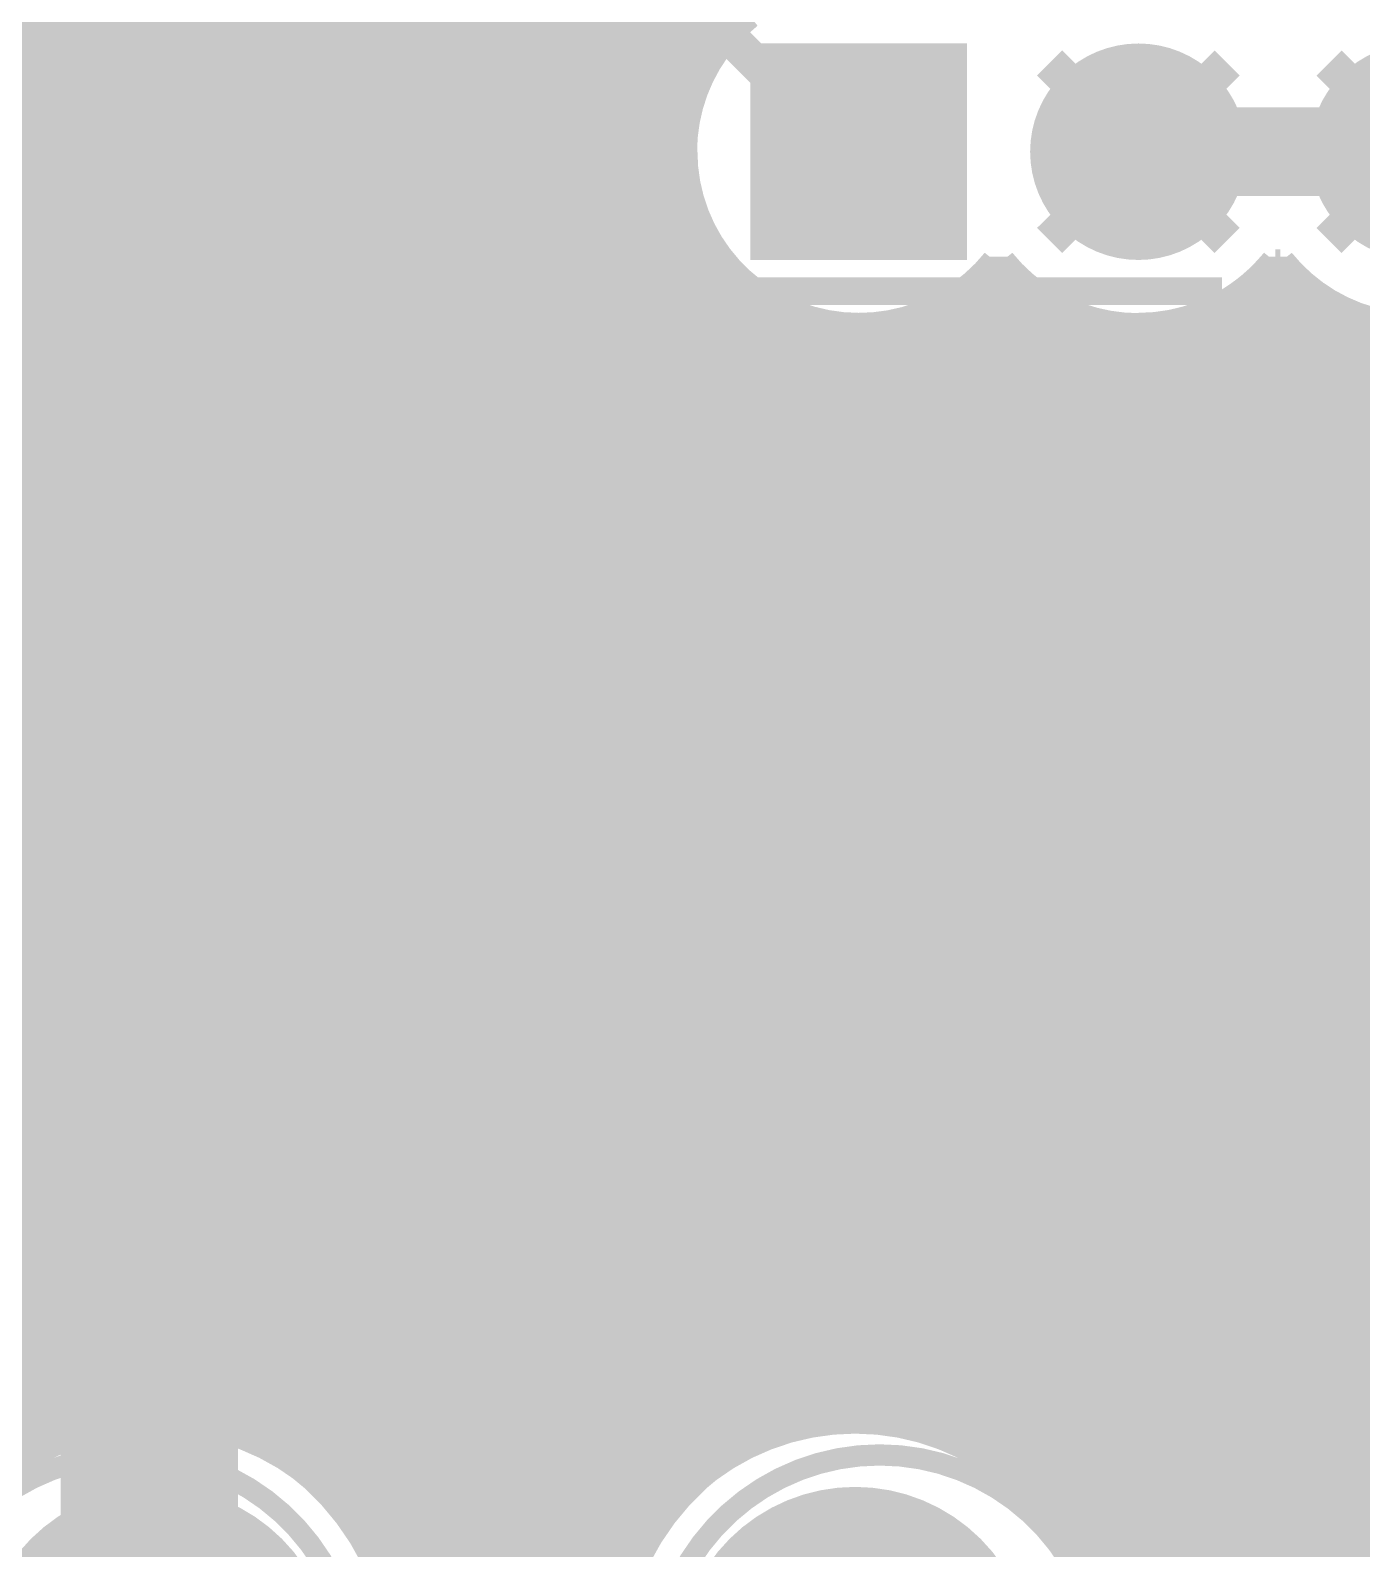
# Model space of a CAD drawing. Extents: x -5 to 157, y -120 to 103.
# Drawn here: x 34.06 to 43.59, y 38.25 to 49.12 of the extents above; entities that cross this region are included whole.
import ezdxf

# ---------------------------------------------------------------- set-up
doc = ezdxf.new("R2010")
doc.units = 0
doc.header["$MEASUREMENT"] = 0
doc.layers.get('0').update_dxf_attribs({"linetype": 'CONTINUOUS'})
for name, color, linetype in [('22-304-2_BOT', 7, 'CONTINUOUS'), ('22-304-2_DRD', 7, 'CONTINUOUS'), ('22-304-2_DRL', 2, 'CONTINUOUS'), ('22-304-2_IN1', 4, 'CONTINUOUS'), ('22-304-2_IN2', 3, 'CONTINUOUS'), ('22-304-2_SMB', 5, 'CONTINUOUS'), ('22-304-2_SMT', 10, 'CONTINUOUS'), ('22-304-2_SPB', 14, 'CONTINUOUS'), ('22-304-2_SSB', 12, 'CONTINUOUS'), ('22-304-2_SST', 11, 'CONTINUOUS'), ('22-304-2_TOP', 13, 'CONTINUOUS'), ('THRUHOLE_TAP', 7, 'CONTINUOUS')]:
    doc.layers.add(name, color=color, linetype=linetype)

# ---------------------------------------------------------------- blocks, each defined once
blk = doc.blocks.new('ROUND_5')
at = {"const_width": 1.27}
blk.add_lwpolyline([(-0.635, 0, 1), (0.635, 0, 1)], format="xyb", close=True, dxfattribs=at)
blk = doc.blocks.new('ROUND_27')
at = {"const_width": 0.7747}
blk.add_lwpolyline([(-0.38735, 0, 1), (0.38735, 0, 1)], format="xyb", close=True, dxfattribs=at)
blk = doc.blocks.new('SQUARE_28')
blk.add_solid([(0.7747, 0.7747), (0.7747, -0.7747), (-0.7747, 0.7747), (-0.7747, -0.7747)])
blk = doc.blocks.new('RECTANGLE_55')
blk.add_solid([(2.11963, 1.905), (2.11963, -1.905), (-2.11963, 1.905), (-2.11963, -1.905)])
blk = doc.blocks.new('ROUND_35')
at = {"const_width": 0.40005}
blk.add_lwpolyline([(-0.200024, 0, 1), (0.200024, 0, 1)], format="xyb", close=True, dxfattribs=at)
blk = doc.blocks.new('ROUND_77')
at = {"const_width": 0.0762}
blk.add_lwpolyline([(-0.0381, 0, 1), (0.0381, 0, 1)], format="xyb", close=True, dxfattribs=at)

msp = doc.modelspace()

# ---------------------------------------------------------------- linework, layer by layer
at = {"layer": '22-304-2_BOT'}
for points, const_width in [([(34.96564, 32.42564), (34.925, 32.385), (29.972, 32.385), (29.21, 33.147), (29.21, 37.084), (31.369, 39.243), (31.369, 46.101), (34.29, 49.022), (34.29, 60.452), (32.385, 62.357), (28.829, 62.357), (25.654, 62.357), (22.225, 58.928), (15.24, 58.928), (13.86078, 57.54878), (13.86078, 57.15)], 1.27), ([(39.98976, 48.24984), (39.88816, 48.24984), (38.862, 49.276), (38.862, 51.181), (40.64, 52.959), (40.64, 57.277), (41.64838, 58.28538), (42.164, 58.28538), (42.164, 59.436), (42.545, 59.817), (42.545, 60.2488), (41.275, 60.2488)], 0.254), ([(37.973, 56.515), (37.973, 36.62934)], 0.254), ([(38.2016, 56.4769), (38.2016, 37.65042)], 0.254), ([(37.7444, 55.38216), (37.7444, 36.68014)], 0.254), ([(37.2872, 55.07482), (37.2872, 46.228)], 0.254), ([(37.5158, 55.17134), (37.5158, 46.228)], 0.254), ([(35.433, 50.4444), (35.433, 49.022)], 0.254), ([(35.4584, 50.4444), (35.4584, 46.228)], 0.254), ([(35.687, 50.4444), (35.687, 46.228)], 0.254), ([(35.9156, 50.4444), (35.9156, 46.228)], 0.254), ([(36.1442, 50.4444), (36.1442, 46.228)], 0.254), ([(36.3728, 50.4444), (36.3728, 46.228)], 0.254), ([(36.6014, 50.4444), (36.6014, 46.228)], 0.254), ([(36.83, 50.4444), (36.83, 46.228)], 0.254), ([(37.0586, 50.4444), (37.0586, 46.228)], 0.254), ([(38.26002, 49.0728), (35.433, 49.0728)], 0.254), ([(38.39718, 48.8442), (35.41776, 48.8442)], 0.254), ([(38.4175, 48.82388), (38.7096, 48.53178)], 0.254), ([(38.4302, 48.80864), (38.4302, 38.32098)], 0.254), ([(38.62324, 48.6156), (35.3568, 48.6156)], 0.254), ([(38.6588, 48.58004), (38.6588, 38.63086)], 0.254), ([(38.7096, 48.53178), (38.7096, 46.96968)], 0.254), ([(35.2298, 48.37176), (35.2298, 46.228)], 0.254), ([(38.7096, 48.387), (35.23996, 48.387)], 0.254), ([(43.99026, 48.24984), (41.99128, 48.24984)], 0.635), ([(35.0901, 48.20666), (33.11144, 46.228)], 0.254), ([(38.7096, 48.1584), (35.04184, 48.1584)], 0.254), ([(35.0012, 48.11522), (35.0012, 46.228)], 0.254), ([(38.7096, 47.9298), (34.81324, 47.9298)], 0.254), ([(34.7726, 47.88662), (34.7726, 46.228)], 0.254), ([(38.7096, 47.7012), (34.58464, 47.7012)], 0.254), ([(34.544, 47.65802), (34.544, 46.228)], 0.254), ([(38.7096, 47.4726), (34.35604, 47.4726)], 0.254), ([(34.3154, 47.42942), (34.3154, 46.228)], 0.254), ([(43.00728, 47.42434), (42.97172, 47.42434)], 0.254), ([(43.0022, 47.42434), (43.0022, 46.228)], 0.254), ([(43.16476, 47.2694), (43.16476, 46.94174)], 0.254), ([(34.0868, 47.20082), (34.0868, 46.228)], 0.254), ([(38.7096, 47.244), (34.12744, 47.244)], 0.254), ([(41.27246, 47.18812), (41.27246, 46.96968)], 0.254), ([(42.7736, 47.23638), (42.7736, 46.228)], 0.254), ([(43.16476, 47.244), (42.78376, 47.244)], 0.254), ([(41.402, 47.11192), (41.402, 46.228)], 0.254), ([(42.545, 47.09414), (42.545, 46.228)], 0.254), ([(38.7096, 47.0154), (33.89884, 47.0154)], 0.254), ([(41.27246, 46.96968), (38.7096, 46.96968)], 0.254), ([(38.8874, 46.96968), (38.8874, 46.228)], 0.254), ([(39.116, 46.96968), (39.116, 46.228)], 0.254), ([(39.3446, 46.96968), (39.3446, 46.228)], 0.254), ([(39.5732, 46.96968), (39.5732, 46.228)], 0.254), ([(39.8018, 46.96968), (39.8018, 46.228)], 0.254), ([(40.0304, 46.96968), (40.0304, 46.228)], 0.254), ([(40.259, 46.96968), (40.259, 46.228)], 0.254), ([(40.4876, 46.96968), (40.4876, 46.228)], 0.254), ([(40.7162, 46.96968), (40.7162, 46.228)], 0.254), ([(40.9448, 46.96968), (40.9448, 46.228)], 0.254), ([(41.1734, 46.96968), (41.1734, 46.228)], 0.254), ([(41.64838, 47.0154), (41.27246, 47.0154)], 0.254), ([(41.6306, 47.02048), (41.6306, 46.228)], 0.254), ([(41.8592, 46.97476), (41.8592, 46.228)], 0.254), ([(42.0878, 46.97222), (42.0878, 46.228)], 0.254), ([(42.3164, 47.01032), (42.3164, 46.228)], 0.254), ([(43.16476, 47.0154), (42.33164, 47.0154)], 0.254), ([(43.17746, 46.7868), (33.67024, 46.7868)], 0.254), ([(43.2308, 46.61662), (43.2308, 46.228)], 0.254), ([(43.25874, 46.5582), (33.44164, 46.5582)], 0.254), ([(43.434, 46.3296), (33.21304, 46.3296)], 0.254), ([(43.40606, 46.35754), (43.5356, 46.228)], 0.254), ([(43.4594, 46.3042), (43.4594, 46.228)], 0.254), ([(37.54374, 46.228), (33.11144, 46.228)], 0.254), ([(37.54374, 46.228), (37.54374, 41.402)], 0.254), ([(38.65626, 46.228), (38.65626, 41.402)], 0.254), ([(43.5356, 46.228), (38.65626, 46.228)], 0.254), ([(38.65626, 46.101), (37.54374, 46.101)], 0.254), ([(38.65626, 45.8724), (37.54374, 45.8724)], 0.254), ([(38.65626, 45.6438), (37.54374, 45.6438)], 0.254), ([(38.65626, 45.4152), (37.54374, 45.4152)], 0.254), ([(38.65626, 45.1866), (37.54374, 45.1866)], 0.254), ([(38.65626, 44.958), (37.54374, 44.958)], 0.254), ([(38.65626, 44.7294), (37.54374, 44.7294)], 0.254), ([(38.65626, 44.5008), (37.54374, 44.5008)], 0.254), ([(34.91484, 43.815), (34.91484, 37.47516), (34.96564, 37.42436)], 1.27), ([(41.28516, 43.815), (42.164, 43.815), (44.069, 41.91), (52.832, 41.91), (53.99532, 40.74668), (53.99532, 39.43858)], 1.27), ([(38.65626, 44.2722), (37.54374, 44.2722)], 0.254), ([(38.65626, 44.0436), (37.54374, 44.0436)], 0.254), ([(38.65626, 43.815), (37.54374, 43.815)], 0.254), ([(38.65626, 43.5864), (37.54374, 43.5864)], 0.254), ([(38.65626, 43.3578), (37.54374, 43.3578)], 0.254), ([(38.65626, 43.1292), (37.54374, 43.1292)], 0.254), ([(38.65626, 42.9006), (37.54374, 42.9006)], 0.254), ([(38.65626, 42.672), (37.54374, 42.672)], 0.254), ([(38.65626, 42.4434), (37.54374, 42.4434)], 0.254), ([(38.65626, 42.2148), (37.54374, 42.2148)], 0.254), ([(38.65626, 41.9862), (37.54374, 41.9862)], 0.254), ([(38.65626, 41.7576), (37.54374, 41.7576)], 0.254), ([(38.65626, 41.529), (37.54374, 41.529)], 0.254), ([(36.05784, 41.402), (36.05784, 38.82644)], 0.254), ([(37.54374, 41.402), (36.05784, 41.402)], 0.254), ([(36.1442, 41.402), (36.1442, 38.75532)], 0.254), ([(36.3728, 41.402), (36.3728, 38.51148)], 0.254), ([(36.6014, 41.402), (36.6014, 38.12032)], 0.254), ([(36.83, 41.402), (36.83, 36.58616)], 0.254), ([(37.0586, 41.402), (37.0586, 36.65474)], 0.254), ([(37.2872, 41.402), (37.2872, 36.69284)], 0.254), ([(37.5158, 41.402), (37.5158, 36.703)], 0.254), ([(42.95902, 41.402), (38.65626, 41.402)], 0.254), ([(38.8874, 41.402), (38.8874, 38.83914)], 0.254), ([(39.116, 41.402), (39.116, 38.98646)], 0.254), ([(39.3446, 41.402), (39.3446, 39.0906)], 0.254), ([(39.5732, 41.402), (39.5732, 39.15918)], 0.254), ([(39.8018, 41.402), (39.8018, 39.19474)], 0.254), ([(40.0304, 41.402), (40.0304, 39.20236)], 0.254), ([(40.259, 41.402), (40.259, 39.1795)], 0.254), ([(40.4876, 41.402), (40.4876, 39.12362)], 0.254), ([(40.7162, 41.402), (40.7162, 39.03726)], 0.254), ([(40.9448, 41.402), (40.9448, 38.90772)], 0.254), ([(41.1734, 41.402), (41.1734, 38.72992)], 0.254), ([(41.402, 41.402), (41.402, 38.608)], 0.254), ([(41.6306, 41.402), (41.6306, 38.608)], 0.254), ([(41.8592, 41.402), (41.8592, 38.608)], 0.254), ([(42.0878, 41.402), (42.0878, 38.608)], 0.254), ([(42.3164, 41.402), (42.3164, 38.608)], 0.254), ([(42.545, 41.402), (42.545, 38.608)], 0.254), ([(42.7736, 41.402), (42.7736, 38.608)], 0.254), ([(42.95902, 41.402), (43.25366, 41.10736)], 0.254), ([(43.06062, 41.3004), (36.05784, 41.3004)], 0.254), ([(43.0022, 41.35882), (43.0022, 38.608)], 0.254), ([(43.29176, 41.0718), (36.05784, 41.0718)], 0.254), ([(43.2308, 41.13022), (43.2308, 38.608)], 0.254), ([(43.65752, 40.8432), (36.05784, 40.8432)], 0.254), ([(43.4594, 40.94226), (43.4594, 38.608)], 0.254), ([(43.688, 40.83304), (43.688, 38.608)], 0.254), ([(50.72634, 40.6146), (36.05784, 40.6146)], 0.254), ([(50.52314, 40.386), (36.05784, 40.386)], 0.254), ([(50.38598, 40.1574), (36.05784, 40.1574)], 0.254), ([(50.292, 39.9288), (36.05784, 39.9288)], 0.254), ([(50.23866, 39.7002), (36.05784, 39.7002)], 0.254), ([(50.2158, 39.4716), (36.05784, 39.4716)], 0.254), ([(50.2285, 39.243), (36.05784, 39.243)], 0.254), ([(39.1668, 39.0144), (36.05784, 39.0144)], 0.254), ([(50.27422, 39.0144), (40.76192, 39.0144)], 0.254), ([(38.82136, 38.7858), (36.10864, 38.7858)], 0.254), ([(50.3555, 38.7858), (41.1099, 38.7858)], 0.254), ([(38.59276, 38.5572), (36.3347, 38.5572)], 0.254), ([(49.911, 38.608), (41.29278, 38.608)], 0.254), ([(38.43274, 38.3286), (36.49472, 38.3286)], 0.254)]:
    msp.add_lwpolyline(points, dxfattribs=dict(at, const_width=const_width))
at = {"layer": '22-304-2_BOT', "const_width": 0.254}
for points in [[(38.227, 49.276, 0.1989124), (38.41299, 48.82699)], [(38.227, 49.276, 0.1989124), (38.41299, 48.82699)], [(35.09772, 48.21428, 0.1989124), (35.43229, 49.022)], [(35.09772, 48.21428, 0.1989124), (35.43229, 49.022)], [(41.99128, 46.96968, 0.2212534), (42.97055, 47.42532)], [(43.00728, 47.42434, 0.0431377), (43.16351, 47.26791)], [(41.27246, 47.18812, 0.1498941), (41.99128, 46.96767)], [(43.16476, 46.94174, 0.1989124), (43.40654, 46.35802)], [(43.16476, 46.94174, 0.1989124), (43.40654, 46.35802)], [(43.26128, 41.10228, 0.1989124), (44.069, 40.76771)], [(43.26128, 41.10228, 0.1989124), (44.069, 40.76771)], [(39.96436, 39.20236, 0.4142136), (38.18636, 37.42436)], [(41.29278, 38.608, 0.2139184), (39.96436, 39.2036)], [(36.74364, 37.42436, 0.2312448), (36.05828, 38.82701)]]:
    msp.add_lwpolyline(points, format="xyb", dxfattribs=at)
at = {"layer": '22-304-2_DRD', "const_width": 0.254}
for points in [[(40.62476, 48.88484), (39.35476, 47.61484)], [(40.62476, 47.61484), (39.35476, 48.88484)], [(42.62628, 48.88484), (41.35628, 47.61484)], [(42.62628, 47.61484), (41.35628, 48.88484)], [(44.62526, 48.88484), (43.35526, 47.61484)], [(44.62526, 47.61484), (43.35526, 48.88484)]]:
    msp.add_lwpolyline(points, dxfattribs=at)
at = {"layer": '22-304-2_IN1', "const_width": 0.254}
for points in [[(35.1282, 74.08418), (35.1282, 39.19474)], [(37.1856, 73.7743), (37.1856, 36.68014)], [(33.9852, 73.59142), (33.9852, 38.90772)], [(34.2138, 73.59142), (34.2138, 39.03726)], [(34.4424, 73.59142), (34.4424, 39.12362)], [(34.671, 73.59142), (34.671, 39.1795)], [(34.8996, 73.59142), (34.8996, 39.20236)], [(37.4142, 73.55332), (37.4142, 36.703)], [(37.6428, 73.406), (37.6428, 36.69284)], [(37.8714, 73.30948), (37.8714, 36.65474)], [(38.1, 73.25106), (38.1, 36.58616)], [(38.3286, 73.23328), (38.3286, 38.12032)], [(38.5572, 52.42814), (38.5572, 38.51148)], [(35.3568, 49.94402), (35.3568, 39.15918)], [(36.957, 49.79924), (36.957, 36.62934)], [(38.7858, 49.81194), (38.7858, 48.68672)], [(35.5854, 49.6189), (35.5854, 39.0906)], [(36.7284, 49.55794), (36.7284, 37.65042)], [(35.814, 49.46904), (35.814, 38.98646)], [(36.4998, 49.43602), (36.4998, 38.32098)], [(36.0426, 49.39792), (36.0426, 38.83914)], [(36.2712, 49.38776), (36.2712, 38.63086)], [(39.0144, 49.41824), (39.0144, 49.08042)], [(39.1287, 49.1998), (33.80486, 49.1998)], [(38.93058, 48.9712), (33.61436, 48.9712)], [(38.80612, 48.7426), (22.4155, 48.7426)], [(38.735, 48.514), (22.4155, 48.514)], [(38.7096, 48.2854), (22.4155, 48.2854)], [(38.7223, 48.0568), (22.4155, 48.0568)], [(38.78072, 47.8282), (22.4155, 47.8282)], [(38.7858, 47.81296), (38.7858, 38.75532)], [(38.88486, 47.5996), (22.4155, 47.5996)], [(39.05758, 47.371), (28.24988, 47.371)], [(39.0144, 47.41926), (39.0144, 38.92804)], [(41.05656, 47.371), (40.92194, 47.371)], [(43.05554, 47.371), (42.92346, 47.371)], [(40.8432, 47.29226), (40.8432, 38.97122)], [(41.0718, 47.35576), (41.0718, 38.81628)], [(42.9006, 47.34814), (42.9006, 30.98546)], [(43.1292, 47.29988), (43.1292, 31.21406)], [(39.34714, 47.1424), (28.6893, 47.1424)], [(39.243, 47.20844), (39.243, 39.04996)], [(41.34612, 47.1424), (40.63492, 47.1424)], [(41.3004, 47.17034), (41.3004, 38.59784)], [(43.3451, 47.1424), (42.6339, 47.1424)], [(42.672, 47.16526), (42.672, 30.75686)], [(39.4716, 47.0789), (39.4716, 39.13378)], [(40.6146, 47.1297), (40.6146, 39.08044)], [(41.529, 47.0535), (41.529, 38.27018)], [(42.4434, 47.05096), (42.4434, 30.52826)], [(43.3578, 47.13478), (43.3578, 31.44266)], [(43.5864, 47.03318), (43.5864, 31.67126)], [(39.7002, 47.0027), (39.7002, 39.18204)], [(39.9288, 46.96968), (39.9288, 39.20236)], [(40.1574, 46.97984), (40.1574, 39.1922)], [(40.386, 47.03064), (40.386, 39.15156)], [(41.7576, 46.99), (41.7576, 29.84246)], [(41.9862, 46.96968), (41.9862, 30.07106)], [(42.2148, 46.98746), (42.2148, 30.29966)], [(58.0898, 46.9138), (28.86456, 46.9138)], [(58.07202, 46.6852), (28.95092, 46.6852)], [(58.1025, 46.4566), (28.97378, 46.4566)], [(58.18632, 46.228), (28.93822, 46.228)], [(58.33872, 45.9994), (28.83408, 45.9994)], [(58.60796, 45.7708), (28.63088, 45.7708)], [(105.32364, 45.5422), (22.4155, 45.5422)], [(138.684, 45.3136), (22.52726, 45.3136)], [(88.02624, 45.085), (22.75586, 45.085)], [(87.78494, 44.8564), (22.98446, 44.8564)], [(87.66302, 44.6278), (23.21306, 44.6278)], [(87.61476, 44.3992), (23.44166, 44.3992)], [(46.0756, 44.1706), (23.67026, 44.1706)], [(45.7073, 43.942), (23.89886, 43.942)], [(45.5422, 43.7134), (24.12746, 43.7134)], [(45.46346, 43.4848), (24.35606, 43.4848)], [(45.44822, 43.2562), (24.58466, 43.2562)], [(45.4914, 43.0276), (24.74722, 43.0276)], [(45.60316, 42.799), (24.81834, 42.799)], [(45.82414, 42.5704), (28.59786, 42.5704)], [(65.69456, 42.3418), (28.81884, 42.3418)], [(65.52692, 42.1132), (28.9306, 42.1132)], [(65.44564, 41.8846), (28.97378, 41.8846)], [(65.42786, 41.656), (28.956, 41.656)], [(65.46596, 41.4274), (28.87726, 41.4274)], [(65.57264, 41.1988), (28.7147, 41.1988)], [(51.3334, 40.9702), (28.3464, 40.9702)], [(50.88128, 40.7416), (24.8285, 40.7416)], [(50.62728, 40.513), (24.8285, 40.513)], [(50.4571, 40.2844), (24.8285, 40.2844)], [(50.34026, 40.0558), (24.8285, 40.0558)], [(50.26406, 39.8272), (24.8285, 39.8272)], [(50.22342, 39.5986), (24.8285, 39.5986)], [(50.21834, 39.37), (24.8285, 39.37)], [(34.50082, 39.1414), (24.8285, 39.1414)], [(39.49954, 39.1414), (35.42792, 39.1414)], [(50.24374, 39.1414), (40.42918, 39.1414)], [(33.99028, 38.9128), (24.8285, 38.9128)], [(38.99154, 38.9128), (35.93846, 38.9128)], [(50.3047, 38.9128), (40.93972, 38.9128)], [(38.7096, 38.6842), (36.2204, 38.6842)], [(50.40376, 38.6842), (41.21912, 38.6842)], [(38.51656, 38.4556), (36.41344, 38.4556)], [(50.55362, 38.4556), (41.4147, 38.4556)], [(38.37686, 38.227), (36.5506, 38.227)], [(50.76698, 38.227), (41.55186, 38.227)]]:
    msp.add_lwpolyline(points, dxfattribs=at)
for points in [[(39.18712, 49.2506, 0.2275126), (38.70689, 48.24984)], [(38.7096, 48.24984, 0.4142136), (39.98976, 46.96968)], [(39.98976, 46.96968, 0.227513), (40.99052, 47.4472)], [(40.99052, 47.4472, 0.2275126), (41.99128, 46.96697)], [(41.99128, 46.96968, 0.2271862), (42.98893, 47.44766)], [(42.9895, 47.4472, 0.2275126), (43.99026, 46.96697)], [(34.96564, 39.20236, 0.4142136), (33.18764, 37.42436)], [(36.74364, 37.42436, 0.4142136), (34.96564, 39.20236)], [(39.96436, 39.20236, 0.4142136), (38.18636, 37.42436)], [(41.74236, 37.42436, 0.4142136), (39.96436, 39.20236)]]:
    msp.add_lwpolyline(points, format="xyb", dxfattribs=at)
at = {"layer": '22-304-2_IN2', "const_width": 0.254}
for points in [[(35.2298, 73.81494), (35.2298, 39.30396)], [(35.4584, 73.65746), (35.4584, 39.2557)], [(37.0586, 73.74382), (37.0586, 36.77666)], [(35.687, 73.55586), (35.687, 39.1795)], [(36.83, 73.62698), (36.83, 37.76726)], [(34.0868, 73.47204), (34.0868, 39.10584)], [(34.3154, 73.47204), (34.3154, 39.20744)], [(34.544, 73.47204), (34.544, 39.27348)], [(34.7726, 73.47204), (34.7726, 39.31158)], [(35.0012, 73.47204), (35.0012, 39.32174)], [(35.9156, 73.4949), (35.9156, 39.0652)], [(36.1442, 73.47204), (36.1442, 38.91026)], [(36.3728, 73.48474), (36.3728, 38.69436)], [(36.6014, 73.53554), (36.6014, 38.38194)], [(37.2872, 73.50506), (37.2872, 36.81222)], [(37.5158, 73.33996), (37.5158, 36.81984)], [(37.7444, 73.2282), (37.7444, 36.79952)], [(37.973, 73.15708), (37.973, 36.75126)], [(38.2016, 73.11898), (38.2016, 38.12286)], [(38.4302, 73.11644), (38.4302, 38.53942)], [(38.6588, 49.81702), (38.6588, 48.68418)], [(38.8874, 49.38776), (38.8874, 49.11344)], [(38.85692, 49.0728), (33.86328, 49.0728)], [(38.7223, 48.8442), (33.64484, 48.8442)], [(38.63848, 48.6156), (26.24074, 48.6156)], [(38.5953, 48.387), (26.41854, 48.387)], [(38.59276, 48.1584), (26.51506, 48.1584)], [(38.62832, 47.9298), (26.55062, 47.9298)], [(38.6588, 47.81804), (38.6588, 38.7985)], [(38.70198, 47.7012), (26.53792, 47.7012)], [(38.82644, 47.4726), (28.3337, 47.4726)], [(38.8874, 47.38878), (38.8874, 38.98646)], [(43.0022, 47.2567), (43.0022, 27.53614)], [(39.01694, 47.244), (28.7528, 47.244)], [(39.116, 47.15764), (39.116, 39.12108)], [(40.9448, 47.22622), (40.9448, 39.04996)], [(41.01592, 47.244), (40.96258, 47.244)], [(43.0149, 47.244), (42.9641, 47.244)], [(40.7162, 47.0535), (40.7162, 39.1668)], [(41.1734, 47.11192), (41.1734, 38.8874)], [(42.7736, 47.08906), (42.7736, 27.70124)], [(43.2308, 47.07382), (43.2308, 29.81198)], [(39.32936, 47.0154), (28.9433, 47.0154)], [(39.3446, 47.00778), (39.3446, 39.2176)], [(40.4876, 46.94174), (40.4876, 39.24808)], [(41.33088, 47.0154), (40.65016, 47.0154)], [(41.402, 46.97984), (41.402, 38.66388)], [(42.545, 46.9646), (42.545, 27.79014)], [(43.32986, 47.0154), (42.64914, 47.0154)], [(43.4594, 46.95444), (43.4594, 30.17774)], [(39.5732, 46.9138), (39.5732, 39.2811)], [(39.8018, 46.863), (39.8018, 39.31412)], [(40.0304, 46.8503), (40.0304, 39.3192)], [(40.259, 46.8757), (40.259, 39.29888)], [(41.6306, 46.89602), (41.6306, 38.33114)], [(41.8592, 46.85538), (41.8592, 37.52342)], [(42.0878, 46.85284), (42.0878, 27.80284)], [(42.3164, 46.8884), (42.3164, 27.82316)], [(43.688, 46.88332), (43.688, 30.35554)], [(57.95518, 46.7868), (29.04744, 46.7868)], [(57.9628, 46.5582), (29.09062, 46.5582)], [(58.01614, 46.3296), (29.08046, 46.3296)], [(58.12028, 46.101), (29.0195, 46.101)], [(58.293, 45.8724), (28.8925, 45.8724)], [(58.59272, 45.6438), (28.65882, 45.6438)], [(105.29062, 45.4152), (17.36852, 45.4152)], [(87.96528, 45.1866), (17.59712, 45.1866)], [(87.71128, 44.958), (17.82572, 44.958)], [(87.57666, 44.7294), (18.05432, 44.7294)], [(87.50808, 44.5008), (20.94484, 44.5008)], [(87.49284, 44.2722), (21.56206, 44.2722)], [(87.53094, 44.0436), (21.971, 44.0436)], [(87.62746, 43.815), (22.28596, 43.815)], [(87.80526, 43.5864), (22.53996, 43.5864)], [(88.17102, 43.3578), (22.75332, 43.3578)], [(106.71556, 43.1292), (22.93366, 43.1292)], [(106.8197, 42.9006), (23.0886, 42.9006)], [(66.01714, 42.672), (23.21814, 42.672)], [(65.63106, 42.4434), (23.32736, 42.4434)], [(65.44818, 42.2148), (23.41626, 42.2148)], [(65.34912, 41.9862), (23.48992, 41.9862)], [(65.30848, 41.7576), (23.5458, 41.7576)], [(65.32118, 41.529), (23.58644, 41.529)], [(65.38722, 41.3004), (23.61438, 41.3004)], [(51.26228, 41.0718), (23.62454, 41.0718)], [(50.82032, 40.8432), (23.622, 40.8432)], [(50.5587, 40.6146), (23.60422, 40.6146)], [(50.3809, 40.386), (23.57374, 40.386)], [(50.2539, 40.1574), (23.52548, 40.1574)], [(50.16754, 39.9288), (23.46452, 39.9288)], [(50.11674, 39.7002), (23.38578, 39.7002)], [(50.09896, 39.4716), (23.28926, 39.4716)], [(34.42462, 39.243), (23.17242, 39.243)], [(39.42334, 39.243), (35.50412, 39.243)], [(50.10912, 39.243), (40.50538, 39.243)], [(38.93058, 39.0144), (35.99942, 39.0144)], [(50.14976, 39.0144), (41.00068, 39.0144)], [(38.64356, 38.7858), (36.28644, 38.7858)], [(50.22596, 38.7858), (41.28516, 38.7858)], [(38.4429, 38.5572), (36.4871, 38.5572)], [(50.34026, 38.5572), (41.48582, 38.5572)], [(38.29812, 38.3286), (36.63188, 38.3286)], [(50.50282, 38.3286), (41.63314, 38.3286)]]:
    msp.add_lwpolyline(points, dxfattribs=at)
for points in [[(33.02, 48.63084, 0.4142136), (34.04616, 49.657)], [(39.00932, 49.2506, 0.2015792), (38.58877, 48.24984)], [(38.59022, 48.24984, 0.4142136), (39.98976, 46.8503)], [(39.98976, 46.8503, 0.2015791), (40.98948, 47.27042)], [(40.99052, 47.2694, 0.2015792), (41.99128, 46.84885)], [(41.99128, 46.8503, 0.2012484), (42.98976, 47.26915)], [(42.9895, 47.2694, 0.2015792), (43.99026, 46.84885)], [(34.96564, 39.32174, 0.4142136), (33.06826, 37.42436)], [(36.86048, 37.42436, 0.4142136), (34.96564, 39.3192)], [(39.96436, 39.32174, 0.4142136), (38.06698, 37.42436)], [(41.86174, 37.42436, 0.4142136), (39.96436, 39.32174)]]:
    msp.add_lwpolyline(points, format="xyb", dxfattribs=at)
at = {"layer": '22-304-2_SSB', "const_width": 0.1524}
for points in [[(36.0934, 49.1363), (35.5854, 49.3141)], [(36.0934, 48.84166), (36.0934, 49.19726), (36.26358, 49.3141), (36.43376, 49.3141), (36.6014, 49.19726), (36.6014, 48.84166), (35.5854, 48.84166)], [(36.22548, 45.70984), (36.22548, 46.3296), (33.43402, 46.3296), (33.43402, 45.74286), (33.43402, 41.8846), (33.43402, 41.3004), (36.22548, 41.3004)], [(39.97452, 41.3004), (39.97452, 41.92016), (42.7482, 41.92016), (42.46372, 42.2021), (42.46372, 45.42536), (42.7482, 45.70984), (39.97452, 45.70984), (39.97452, 46.3296), (42.76598, 46.3296), (42.76598, 45.74286), (42.76598, 41.8846), (42.76598, 41.3004), (39.97452, 41.3004), (36.22548, 41.3004), (36.22548, 41.92016), (36.22548, 42.2021), (36.22548, 42.5196), (36.47186, 42.5196), (36.73348, 42.5196), (36.97478, 42.5196), (36.97478, 42.42054), (36.73348, 42.42054), (36.22548, 42.42054)], [(36.22548, 46.3296), (39.97452, 46.3296)], [(36.22548, 45.42536), (36.22548, 45.70984), (33.4518, 45.70984), (33.73374, 45.42536)], [(39.46652, 45.1104), (39.22522, 45.1104), (39.22522, 45.20946), (39.22522, 45.2247), (39.72814, 45.2247), (39.72814, 45.73524), (39.22522, 45.73524), (39.22522, 45.2247), (39.22522, 45.20946), (39.46652, 45.20946), (39.46652, 45.1104), (39.72814, 45.1104), (39.72814, 44.80814), (36.47186, 44.80814), (36.47186, 45.1104), (36.73348, 45.1104)], [(36.97478, 45.2247), (36.97478, 45.73524), (36.47186, 45.73524), (36.47186, 45.2247), (36.47186, 45.20946), (36.47186, 45.2247), (36.97478, 45.2247), (36.97478, 45.20946)], [(39.97452, 45.42536), (39.97452, 45.70984)], [(42.76598, 45.74286), (42.76344, 45.74032), (42.76344, 45.73778), (42.76344, 45.73524), (42.76344, 45.7327), (42.76344, 45.73016), (42.7609, 45.73016), (42.7609, 45.72762), (42.7609, 45.72508), (42.75836, 45.72508), (42.75836, 45.72254), (42.75836, 45.72), (42.75582, 45.72), (42.75582, 45.71746), (42.75328, 45.71746), (42.75328, 45.71492), (42.75074, 45.71492), (42.75074, 45.71238), (42.7482, 45.70984)], [(36.22548, 45.1104), (36.22548, 45.42536), (33.73374, 45.42536), (33.73374, 42.2021), (36.22548, 42.2021)], [(42.46372, 45.42536), (39.97452, 45.42536), (39.97452, 45.1104), (39.72814, 45.1104)], [(36.22548, 45.20946), (36.73348, 45.20946), (36.97478, 45.20946), (36.97478, 45.1104), (36.73348, 45.1104), (36.73348, 45.20946)], [(39.46652, 45.20946), (39.97452, 45.20946)], [(39.72814, 45.20946), (39.72814, 45.2247)], [(34.97326, 44.80814), (34.97326, 44.55922), (34.7726, 44.55922), (34.2265, 44.55922), (34.2265, 45.1104), (36.22548, 45.1104), (36.47186, 45.1104)], [(34.97326, 44.80814), (35.27298, 44.80814), (35.27298, 45.1104)], [(40.92702, 45.1104), (40.92702, 44.80814), (39.72814, 44.80814), (39.72814, 42.81932), (39.72814, 42.5196), (39.46652, 42.5196)], [(39.97452, 45.1104), (41.9735, 45.1104), (41.9735, 44.55922), (41.4274, 44.55922)], [(39.72814, 45.0088), (36.47186, 45.0088)], [(41.22674, 43.07078), (41.22674, 42.81932), (40.92702, 42.81932), (39.72814, 42.81932), (36.47186, 42.81932), (36.47186, 44.80814), (35.27298, 44.80814), (35.27298, 42.81932), (36.47186, 42.81932), (36.47186, 42.5196)], [(41.22674, 44.80814), (40.92702, 44.80814), (40.92702, 42.81932), (40.92702, 42.5196)], [(41.22674, 44.55922), (41.4274, 44.55922), (41.4274, 43.07078), (41.22674, 43.07078), (41.22674, 44.55922), (41.22674, 44.80814)], [(42.76598, 42.81424), (42.9641, 42.81424), (42.9641, 43.43908), (42.9641, 44.18838), (42.9641, 44.81576), (42.76598, 44.81576)], [(34.7726, 43.07078), (34.7726, 44.55922)], [(34.97326, 43.07078), (34.97326, 44.55922)], [(42.76598, 44.18838), (42.9641, 44.18838)], [(42.9641, 43.43908), (42.76598, 43.43908)], [(36.22548, 42.5196), (34.2265, 42.5196), (34.2265, 43.07078), (34.7726, 43.07078), (34.97326, 43.07078), (34.97326, 42.81932)], [(41.4274, 43.07078), (41.9735, 43.07078), (41.9735, 42.5196), (39.97452, 42.5196), (39.72814, 42.5196)], [(35.27298, 42.5196), (35.27298, 42.81932), (34.97326, 42.81932)], [(36.47186, 42.6212), (39.72814, 42.6212)], [(36.73348, 42.5196), (36.73348, 42.42054)], [(39.22522, 42.4053), (39.72814, 42.4053), (39.72814, 41.89476), (39.22522, 41.89476), (39.22522, 42.4053), (39.22522, 42.42054), (39.46652, 42.42054), (39.46652, 42.5196), (39.22522, 42.5196), (39.22522, 42.42054)], [(39.97452, 42.5196), (39.97452, 42.2021)], [(36.97478, 42.4053), (36.97478, 41.89476), (36.47186, 41.89476), (36.47186, 42.4053), (36.47186, 42.42054), (36.47186, 42.4053), (36.97478, 42.4053), (36.97478, 42.42054)], [(39.97452, 42.42054), (39.46652, 42.42054)], [(39.72814, 42.4053), (39.72814, 42.42054)], [(33.73374, 42.2021), (33.4518, 41.92016), (36.22548, 41.92016)], [(39.97452, 41.92016), (39.97452, 42.2021), (42.46372, 42.2021)], [(42.76598, 41.8846), (42.76598, 41.88714), (42.76344, 41.88714), (42.76344, 41.88968), (42.76344, 41.89222), (42.76344, 41.89476), (42.76344, 41.8973), (42.76344, 41.89984), (42.7609, 41.89984), (42.7609, 41.90238), (42.7609, 41.90492), (42.75836, 41.90492), (42.75836, 41.90746), (42.75836, 41.91), (42.75582, 41.91), (42.75582, 41.91254), (42.75328, 41.91254), (42.75328, 41.91508), (42.75074, 41.91508), (42.75074, 41.91762), (42.7482, 41.91762), (42.7482, 41.92016)], [(31.46552, 34.52368), (33.06572, 34.52368), (33.06572, 35.32378), (31.46552, 35.32378), (31.46552, 40.4241), (43.46448, 40.4241), (43.46448, 35.32378), (41.86428, 35.32378), (41.86428, 34.52368), (43.46448, 34.52368), (43.46448, 29.4259), (31.46552, 29.4259), (31.46552, 34.52368)]]:
    msp.add_lwpolyline(points, dxfattribs=at)
for points in [[(35.27298, 45.1104, 0.4142136), (34.97072, 44.80814)], [(41.22674, 44.80814, 0.4142136), (40.92702, 45.10786)], [(34.97326, 42.81932, 0.4142136), (35.27298, 42.5196)], [(40.92702, 42.5196, 0.4142136), (41.22674, 42.81932)], [(34.78784, 39.24046, 0.4142136), (32.87268, 37.3253)], [(36.703, 37.3253, 0.4142136), (34.78784, 39.24046)], [(40.13962, 39.24046, 0.4142136), (38.22446, 37.3253)], [(42.05478, 37.3253, 0.4142136), (40.13962, 39.24046)], [(34.78784, 38.92296, 0.4142136), (33.19018, 37.3253)], [(36.3855, 37.3253, 0.4142136), (34.78784, 38.92296)], [(40.13962, 38.92296, 0.4142136), (38.54196, 37.3253)], [(41.73728, 37.3253, 0.4142136), (40.13962, 38.92296)]]:
    msp.add_lwpolyline(points, format="xyb", dxfattribs=at)
at = {"layer": '22-304-2_SST'}
for points, const_width in [([(38.49116, 46.25086), (49.98974, 46.25086), (49.98974, 52.00142), (37.99078, 52.00142), (37.99078, 46.25086), (38.49116, 46.25086)], 0.19812), ([(37.45992, 47.5996), (37.45992, 48.6156), (37.34308, 48.44796)], 0.1524), ([(39.48684, 48.75022), (39.48684, 47.74946), (40.4876, 47.74946), (40.4876, 48.75022), (39.48684, 48.75022)], 0.14986), ([(40.4876, 47.74946), (39.48684, 48.75022)], 0.14986), ([(39.48684, 47.74946), (40.4876, 48.75022)], 0.14986), ([(42.48912, 47.74946), (41.48836, 48.75022)], 0.14986), ([(41.48836, 48.75022), (41.48836, 47.74946), (42.48912, 47.74946), (42.48912, 48.75022), (41.48836, 48.75022)], 0.14986), ([(41.48836, 47.74946), (42.48912, 48.75022)], 0.14986), ([(43.48988, 48.75022), (43.48988, 47.74946), (44.49064, 47.74946), (44.49064, 48.75022), (43.48988, 48.75022)], 0.14986), ([(44.49064, 47.74946), (43.48988, 48.75022)], 0.14986), ([(43.48988, 47.74946), (44.49064, 48.75022)], 0.14986), ([(37.973, 48.49876), (37.973, 47.24908)], 0.14986), ([(38.22192, 48.49876), (37.973, 48.49876)], 0.14986), ([(38.04412, 48.49876), (38.04412, 47.24908)], 0.14986), ([(38.17874, 48.49876), (38.17874, 47.24908)], 0.14986), ([(38.22192, 48.49876), (38.22192, 47.24908)], 0.14986), ([(38.22192, 48.39208), (37.973, 48.39208)], 0.14986), ([(38.22192, 48.25746), (37.973, 48.25746)], 0.14986), ([(38.22192, 48.12538), (37.973, 48.12538)], 0.14986), ([(38.22192, 47.99076), (37.973, 47.99076)], 0.14986), ([(38.22192, 47.85614), (37.973, 47.85614)], 0.14986), ([(38.22192, 47.72152), (37.973, 47.72152)], 0.14986), ([(37.5793, 47.5996), (37.34308, 47.5996)], 0.1524), ([(38.22192, 47.5869), (37.973, 47.5869)], 0.14986), ([(38.22192, 47.45482), (37.973, 47.45482)], 0.14986), ([(38.22192, 47.3202), (37.973, 47.3202)], 0.14986), ([(42.48912, 46.25086), (42.48912, 47.25162), (37.99078, 47.25162)], 0.19812), ([(38.22192, 47.24908), (37.973, 47.24908)], 0.14986), ([(42.48912, 46.99762), (37.99078, 46.99762)], 0.14986), ([(39.22522, 46.49724), (39.22522, 46.24832)], 0.14986), ([(40.4749, 46.49724), (39.22522, 46.49724)], 0.14986), ([(40.4749, 46.49724), (40.4749, 46.24832), (39.22522, 46.24832)], 0.14986), ([(40.4749, 46.45406), (39.22522, 46.45406)], 0.14986), ([(39.29634, 46.49724), (39.29634, 46.24832)], 0.14986), ([(39.43096, 46.49724), (39.43096, 46.24832)], 0.14986), ([(39.56304, 46.49724), (39.56304, 46.24832)], 0.14986), ([(39.69766, 46.49724), (39.69766, 46.24832)], 0.14986), ([(39.83228, 46.49724), (39.83228, 46.24832)], 0.14986), ([(39.9669, 46.49724), (39.9669, 46.24832)], 0.14986), ([(40.10152, 46.49724), (40.10152, 46.24832)], 0.14986), ([(40.2336, 46.49724), (40.2336, 46.24832)], 0.14986), ([(40.36822, 46.49724), (40.36822, 46.24832)], 0.14986), ([(40.4749, 46.31944), (39.22522, 46.31944)], 0.14986)]:
    msp.add_lwpolyline(points, dxfattribs=dict(at, const_width=const_width))
at = {"layer": '22-304-2_TOP', "const_width": 0.254}
for points in [[(38.6588, 63.5254), (38.6588, 40.894)], [(38.4302, 63.2968), (38.4302, 40.894)], [(38.2016, 63.0682), (38.2016, 40.894)], [(37.973, 62.8396), (37.973, 40.894)], [(37.7444, 62.611), (37.7444, 40.894)], [(37.5158, 62.3824), (37.5158, 40.894)], [(37.2872, 62.1538), (37.2872, 40.894)], [(37.0586, 61.9252), (37.0586, 40.894)], [(36.83, 61.6966), (36.83, 40.894)], [(36.6014, 61.468), (36.6014, 40.894)], [(36.3728, 61.2394), (36.3728, 40.894)], [(36.1442, 61.0108), (36.1442, 40.894)], [(35.9156, 60.7822), (35.9156, 40.894)], [(35.687, 60.5536), (35.687, 40.894)], [(35.4584, 60.325), (35.4584, 40.894)], [(35.2298, 60.0964), (35.2298, 40.894)], [(35.0012, 59.8678), (35.0012, 40.894)], [(34.7726, 59.6392), (34.7726, 40.894)], [(34.544, 59.4106), (34.544, 40.894)], [(34.3154, 59.182), (34.3154, 40.894)], [(34.0868, 58.9534), (34.0868, 40.894)], [(38.7096, 49.53254), (38.7096, 46.96968)], [(38.7096, 49.0728), (33.71342, 49.0728)], [(38.7096, 48.8442), (33.42386, 48.8442)], [(38.7096, 48.6156), (32.87522, 48.6156)], [(38.7096, 48.387), (32.64662, 48.387)], [(38.7096, 48.1584), (32.41802, 48.1584)], [(38.7096, 47.9298), (32.18942, 47.9298)], [(38.7096, 47.7012), (31.96082, 47.7012)], [(38.7096, 47.4726), (31.73222, 47.4726)], [(43.0022, 47.43196), (43.0022, 40.894)], [(38.7096, 47.244), (31.50362, 47.244)], [(41.27246, 47.18812), (41.27246, 46.96968)], [(42.7736, 47.23638), (42.7736, 40.894)], [(43.19524, 47.244), (42.78376, 47.244)], [(43.2308, 47.21606), (43.2308, 40.894)], [(41.402, 47.11192), (41.402, 40.894)], [(42.545, 47.09414), (42.545, 40.894)], [(43.4594, 47.08398), (43.4594, 40.894)], [(38.7096, 47.0154), (31.27502, 47.0154)], [(41.27246, 46.96968), (38.7096, 46.96968)], [(38.8874, 46.96968), (38.8874, 40.894)], [(39.116, 46.96968), (39.116, 40.894)], [(39.3446, 46.96968), (39.3446, 40.894)], [(39.5732, 46.96968), (39.5732, 40.894)], [(39.8018, 46.96968), (39.8018, 40.894)], [(40.0304, 46.96968), (40.0304, 40.894)], [(40.259, 46.96968), (40.259, 40.894)], [(40.4876, 46.96968), (40.4876, 40.894)], [(40.7162, 46.96968), (40.7162, 40.894)], [(40.9448, 46.96968), (40.9448, 40.894)], [(41.1734, 46.96968), (41.1734, 40.894)], [(41.64838, 47.0154), (41.27246, 47.0154)], [(41.6306, 47.02048), (41.6306, 40.894)], [(41.8592, 46.97476), (41.8592, 40.894)], [(42.0878, 46.97222), (42.0878, 40.894)], [(42.3164, 47.01032), (42.3164, 40.894)], [(43.64736, 47.0154), (42.33164, 47.0154)], [(43.688, 47.00524), (43.688, 40.894)], [(52.51704, 46.7868), (31.04642, 46.7868)], [(52.74564, 46.5582), (30.81782, 46.5582)], [(52.97424, 46.3296), (30.58922, 46.3296)], [(53.20284, 46.101), (30.36062, 46.101)], [(53.43144, 45.8724), (30.13202, 45.8724)], [(53.66004, 45.6438), (29.90342, 45.6438)], [(53.88864, 45.4152), (29.67482, 45.4152)], [(54.11724, 45.1866), (29.4259, 45.1866)], [(54.34584, 44.958), (23.05558, 44.958)], [(54.57444, 44.7294), (23.33244, 44.7294)], [(54.80304, 44.5008), (23.5712, 44.5008)], [(55.03164, 44.2722), (23.78202, 44.2722)], [(55.26024, 44.0436), (23.96744, 44.0436)], [(55.48884, 43.815), (24.13254, 43.815)], [(55.71744, 43.5864), (24.27986, 43.5864)], [(55.94604, 43.3578), (24.4094, 43.3578)], [(56.17464, 43.1292), (24.5237, 43.1292)], [(56.40324, 42.9006), (24.6253, 42.9006)], [(56.63184, 42.672), (24.7142, 42.672)], [(56.86044, 42.4434), (24.78786, 42.4434)], [(57.08904, 42.2148), (24.85136, 42.2148)], [(57.31764, 41.9862), (24.90216, 41.9862)], [(57.54624, 41.7576), (24.9428, 41.7576)], [(57.77484, 41.529), (24.97328, 41.529)], [(58.00344, 41.3004), (24.99106, 41.3004)], [(58.23204, 41.0718), (25.00122, 41.0718)], [(46.99, 40.894), (29.718, 40.894)], [(92.456, 31.115), (90.678, 31.115), (88.9, 32.893), (54.356, 32.893), (46.99, 40.259), (29.718, 40.259), (24.765, 35.306), (16.002, 35.306), (13.97, 37.338), (1.27, 37.338), (-0.508, 35.56), (-3.048, 35.56)], [(93.218, 30.099), (90.932, 30.099), (88.646, 32.385), (53.975, 32.385), (46.609, 39.751), (29.972, 39.751), (25.019, 34.798), (15.748, 34.798), (13.843, 36.703), (10.795, 36.703), (7.747, 33.655), (7.747, 26.543), (6.223, 25.019), (-2.159, 25.019), (-2.667, 24.511)], [(34.41446, 39.116), (30.23362, 39.116)], [(34.0868, 39.116), (34.0868, 38.97122)], [(34.3154, 39.116), (34.3154, 39.08044)], [(46.34484, 39.116), (40.51554, 39.116)], [(40.7162, 39.116), (40.7162, 39.03726)], [(40.9448, 39.116), (40.9448, 38.90772)], [(41.1734, 39.116), (41.1734, 38.72992)], [(41.402, 39.116), (41.402, 38.47338)], [(41.6306, 39.116), (41.6306, 38.04666)], [(41.8592, 39.116), (41.8592, 31.9405)], [(42.0878, 39.116), (42.0878, 32.1691)], [(42.3164, 39.116), (42.3164, 32.36976)], [(42.545, 39.116), (42.545, 32.4739)], [(42.7736, 39.116), (42.7736, 32.512)], [(43.0022, 39.116), (43.0022, 32.512)], [(43.2308, 39.116), (43.2308, 32.512)], [(43.4594, 39.116), (43.4594, 32.512)], [(43.688, 39.116), (43.688, 32.512)], [(34.16808, 39.0144), (30.13202, 39.0144)], [(46.44644, 39.0144), (40.76192, 39.0144)], [(46.67504, 38.7858), (41.1099, 38.7858)], [(46.90364, 38.5572), (41.33596, 38.5572)], [(47.13224, 38.3286), (41.49598, 38.3286)]]:
    msp.add_lwpolyline(points, dxfattribs=at)
for points in [[(41.99128, 46.96968, 0.2271862), (42.98893, 47.44766)], [(42.9895, 47.4472, 0.2275126), (43.99026, 46.96697)], [(41.27246, 47.18812, 0.1498941), (41.99128, 46.96767)], [(34.41446, 39.116, 0.3246936), (33.18764, 37.42436)], [(41.74236, 37.42436, 0.3246935), (40.51554, 39.116)]]:
    msp.add_lwpolyline(points, format="xyb", dxfattribs=at)

# ---------------------------------------------------------------- block references
at = {"layer": '22-304-2_BOT'}
for name, p in [('SQUARE_28', (39.98976, 48.24984)), ('ROUND_27', (41.99128, 48.24984)), ('ROUND_27', (43.99026, 48.24984)), ('RECTANGLE_55', (34.91484, 43.815)), ('RECTANGLE_55', (41.28516, 43.815)), ('ROUND_5', (34.96564, 37.42436)), ('ROUND_5', (39.96436, 37.42436))]:
    msp.add_blockref(name, p, dxfattribs=at)
at = {"layer": '22-304-2_DRL'}
for p in [(39.98976, 48.24984), (41.99128, 48.24984)]:
    msp.add_blockref('ROUND_35', p, dxfattribs=at)
at = {"layer": '22-304-2_IN1'}
for name, p in [('ROUND_27', (39.98976, 48.24984)), ('ROUND_27', (41.99128, 48.24984)), ('ROUND_27', (43.99026, 48.24984)), ('ROUND_5', (34.96564, 37.42436)), ('ROUND_5', (39.96436, 37.42436))]:
    msp.add_blockref(name, p, dxfattribs=at)
at = {"layer": '22-304-2_IN2'}
for name, p in [('ROUND_27', (39.98976, 48.24984)), ('ROUND_27', (41.99128, 48.24984)), ('ROUND_27', (43.99026, 48.24984)), ('ROUND_5', (34.96564, 37.42436)), ('ROUND_5', (39.96436, 37.42436))]:
    msp.add_blockref(name, p, dxfattribs=at)
at = {"layer": '22-304-2_SMB'}
for name, p in [('SQUARE_28', (39.98976, 48.24984)), ('ROUND_27', (41.99128, 48.24984)), ('ROUND_27', (43.99026, 48.24984)), ('RECTANGLE_55', (34.91484, 43.815)), ('RECTANGLE_55', (41.28516, 43.815)), ('ROUND_5', (34.96564, 37.42436)), ('ROUND_5', (39.96436, 37.42436))]:
    msp.add_blockref(name, p, dxfattribs=at)
at = {"layer": '22-304-2_SMT'}
for name, p in [('SQUARE_28', (39.98976, 48.24984)), ('ROUND_27', (41.99128, 48.24984)), ('ROUND_27', (43.99026, 48.24984)), ('ROUND_5', (34.96564, 37.42436)), ('ROUND_5', (39.96436, 37.42436))]:
    msp.add_blockref(name, p, dxfattribs=at)
at = {"layer": '22-304-2_SPB'}
for p in [(34.91484, 43.815), (41.28516, 43.815)]:
    msp.add_blockref('RECTANGLE_55', p, dxfattribs=at)
at = {"layer": '22-304-2_SSB'}
msp.add_blockref('ROUND_77', (42.76598, 45.74286), dxfattribs=at)
at = {"layer": '22-304-2_TOP'}
for name, p in [('SQUARE_28', (39.98976, 48.24984)), ('ROUND_27', (41.99128, 48.24984)), ('ROUND_27', (43.99026, 48.24984)), ('ROUND_5', (34.96564, 37.42436)), ('ROUND_5', (39.96436, 37.42436))]:
    msp.add_blockref(name, p, dxfattribs=at)
at = {"layer": 'THRUHOLE_TAP'}
for p in [(39.98976, 48.24984), (41.99128, 48.24984)]:
    msp.add_blockref('ROUND_35', p, dxfattribs=at)

doc.saveas('drawing.dxf')
